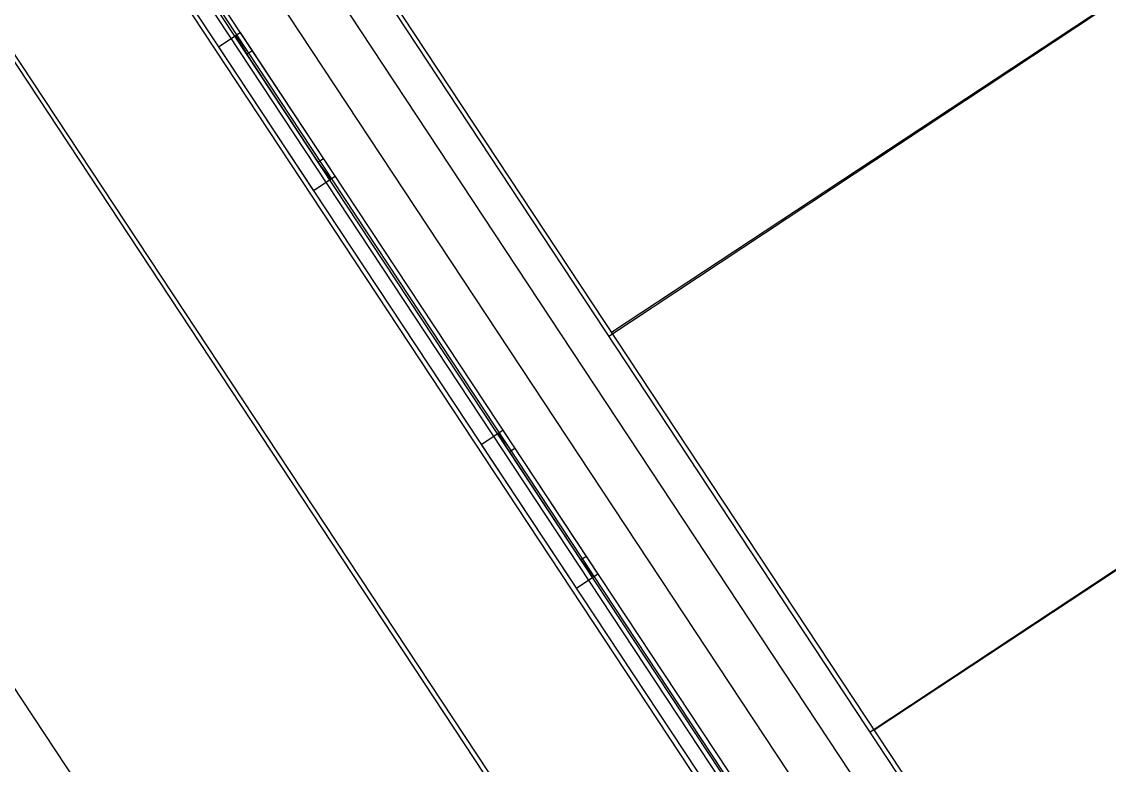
# Model space of a CAD drawing. Header units: metres. Extents: x 302064 to 304096, y 6268242 to 6271990.
# Drawn here: x 302980.02 to 303005.23, y 6268314.04 to 6268331.28 of the extents above; entities that cross this region are included whole.
import ezdxf

# ---------------------------------------------------------------- set-up
doc = ezdxf.new("R2010")
doc.units = ezdxf.units.M
doc.layers.get('0').update_dxf_attribs({"color": 6})
for name, color, linetype in [('BDY', 252, 'Continuous'), ('DEVELOP', 2, 'Continuous'), ('ROAD_KERB', 253, 'Continuous'), ('ROAD_KERB-BACK', 8, 'Continuous'), ('ROAD_KERB-LIP', 8, 'Continuous'), ('XR01255_CC_DES$0$FOOTPATH', 252, 'Continuous'), ('XR01255_CC_DES$0$ROAD_CONTROL', 252, 'Continuous'), ('XR01255_CC_DES$0$ROAD_KERB', 252, 'Continuous'), ('XR01255_CC_DES$0$ROAD_KERB-BACK', 252, 'Continuous'), ('XR01255_CC_DES$0$ROAD_KERB-LIP', 252, 'Continuous'), ('XR01255_CC_LOT_LAYOUT$0$F_LOT', 252, 'Continuous'), ('XR01255_CC_LOT_LAYOUT$0$ST1_BDY', 252, 'Continuous'), ('XR01255_CC_LOT_LAYOUT$0$ST1_LOTS', 252, 'Continuous')]:
    doc.layers.add(name, color=color, linetype=linetype)

# ---------------------------------------------------------------- blocks, each defined once
blk = doc.blocks.new('A$C6F1F0823')
at = {"layer": 'BDY'}
for p, q in [((10.552, 95.979), (71.022, 4.408)), ((3.882, 91.562), (64.346, 0)), ((64.692, 79.687), (34.484, 59.739)), ((70.781, 70.466), (40.573, 50.518))]:
    blk.add_line(p, q, dxfattribs=at)
at = {"layer": 'ROAD_KERB'}
blk.add_line((15.803, 81.676), (67.828, 2.893), dxfattribs=at)
for points in [[(25.75, 66.614), (27.954, 63.276)], [(25.75, 66.614), (27.954, 63.276)], [(25.75, 66.614), (27.954, 63.276)], [(25.75, 66.614), (27.954, 63.276)], [(25.75, 66.614), (27.954, 63.276)], [(25.75, 66.614), (27.954, 63.276)], [(25.75, 66.614), (27.954, 63.276)], [(25.75, 66.614), (27.954, 63.276)], [(25.75, 66.614), (27.954, 63.276)], [(25.75, 66.614), (27.954, 63.276)], [(25.75, 66.614), (27.954, 63.276)], [(25.75, 66.614), (27.954, 63.276)], [(25.75, 66.614), (27.954, 63.276)], [(25.75, 66.614), (27.954, 63.276)], [(25.75, 66.614), (27.954, 63.276)], [(25.75, 66.614), (27.954, 63.276)], [(25.75, 66.614), (27.954, 63.276)], [(25.75, 66.614), (27.954, 63.276)], [(25.75, 66.614), (27.954, 63.276)], [(25.75, 66.614), (27.954, 63.276)], [(25.75, 66.614), (27.954, 63.276)], [(25.75, 66.614), (27.954, 63.276)], [(25.75, 66.614), (27.954, 63.276)], [(25.75, 66.614), (27.954, 63.276)], [(25.75, 66.614), (27.954, 63.276)], [(25.75, 66.614), (27.954, 63.276)], [(25.75, 66.614), (27.954, 63.276)], [(25.75, 66.614), (27.954, 63.276)], [(25.75, 66.614), (27.954, 63.276)], [(25.75, 66.614), (27.954, 63.276)], [(25.75, 66.614), (27.954, 63.276)], [(25.75, 66.614), (27.954, 63.276)], [(25.75, 66.614), (27.954, 63.276)], [(25.75, 66.614), (27.954, 63.276)], [(25.75, 66.614), (27.954, 63.276)], [(25.75, 66.614), (27.954, 63.276)], [(25.75, 66.614), (27.954, 63.276)], [(25.75, 66.614), (27.954, 63.276)], [(25.75, 66.614), (27.954, 63.276)], [(25.75, 66.614), (27.954, 63.276)], [(25.75, 66.614), (27.954, 63.276)], [(25.75, 66.614), (27.954, 63.276)], [(25.75, 66.614), (27.954, 63.276)], [(25.75, 66.614), (27.954, 63.276)], [(25.75, 66.614), (27.954, 63.276)], [(25.75, 66.614), (27.954, 63.276)], [(25.75, 66.614), (27.954, 63.276)], [(25.75, 66.614), (27.954, 63.276)], [(25.75, 66.614), (27.954, 63.276)], [(25.75, 66.614), (27.954, 63.276)], [(31.839, 57.393), (34.043, 54.055)], [(31.839, 57.393), (34.043, 54.055)], [(31.839, 57.393), (34.043, 54.055)], [(31.839, 57.393), (34.043, 54.055)], [(31.839, 57.393), (34.043, 54.055)], [(31.839, 57.393), (34.043, 54.055)], [(31.839, 57.393), (34.043, 54.055)], [(31.839, 57.393), (34.043, 54.055)], [(31.839, 57.393), (34.043, 54.055)], [(31.839, 57.393), (34.043, 54.055)], [(31.839, 57.393), (34.043, 54.055)], [(31.839, 57.393), (34.043, 54.055)], [(31.839, 57.393), (34.043, 54.055)], [(31.839, 57.393), (34.043, 54.055)], [(31.839, 57.393), (34.043, 54.055)], [(31.839, 57.393), (34.043, 54.055)], [(31.839, 57.393), (34.043, 54.055)], [(31.839, 57.393), (34.043, 54.055)], [(31.839, 57.393), (34.043, 54.055)], [(31.839, 57.393), (34.043, 54.055)], [(31.839, 57.393), (34.043, 54.055)], [(31.839, 57.393), (34.043, 54.055)], [(31.839, 57.393), (34.043, 54.055)], [(31.839, 57.393), (34.043, 54.055)], [(31.839, 57.393), (34.043, 54.055)], [(31.839, 57.393), (34.043, 54.055)], [(31.839, 57.393), (34.043, 54.055)], [(31.839, 57.393), (34.043, 54.055)], [(31.839, 57.393), (34.043, 54.055)], [(31.839, 57.393), (34.043, 54.055)], [(31.839, 57.393), (34.043, 54.055)], [(31.839, 57.393), (34.043, 54.055)], [(31.839, 57.393), (34.043, 54.055)], [(31.839, 57.393), (34.043, 54.055)], [(31.839, 57.393), (34.043, 54.055)], [(31.839, 57.393), (34.043, 54.055)], [(31.839, 57.393), (34.043, 54.055)], [(31.839, 57.393), (34.043, 54.055)], [(31.839, 57.393), (34.043, 54.055)], [(31.839, 57.393), (34.043, 54.055)], [(31.839, 57.393), (34.043, 54.055)], [(31.839, 57.393), (34.043, 54.055)], [(31.839, 57.393), (34.043, 54.055)], [(31.839, 57.393), (34.043, 54.055)], [(31.839, 57.393), (34.043, 54.055)], [(31.839, 57.393), (34.043, 54.055)], [(31.839, 57.393), (34.043, 54.055)], [(31.839, 57.393), (34.043, 54.055)], [(31.839, 57.393), (34.043, 54.055)], [(31.839, 57.393), (34.043, 54.055)]]:
    blk.add_lwpolyline(points, dxfattribs=at)
at = {"layer": 'ROAD_KERB-BACK'}
blk.add_line((15.928, 81.759), (68.227, 2.562), dxfattribs=at)
for points in [[(25.775, 66.63), (26.025, 66.197)], [(25.775, 66.63), (26.025, 66.197)], [(25.775, 66.63), (26.025, 66.197)], [(25.775, 66.63), (26.025, 66.197)], [(25.775, 66.63), (26.025, 66.197)], [(25.775, 66.63), (26.025, 66.197)], [(25.775, 66.63), (26.025, 66.197)], [(25.775, 66.63), (26.025, 66.197)], [(25.775, 66.63), (26.025, 66.197)], [(25.775, 66.63), (26.025, 66.197)], [(25.775, 66.63), (26.025, 66.197)], [(25.775, 66.63), (26.025, 66.197)], [(25.775, 66.63), (26.025, 66.197)], [(25.775, 66.63), (26.025, 66.197)], [(25.775, 66.63), (26.025, 66.197)], [(25.775, 66.63), (26.025, 66.197)], [(25.775, 66.63), (26.025, 66.197)], [(25.775, 66.63), (26.025, 66.197)], [(25.775, 66.63), (26.025, 66.197)], [(25.775, 66.63), (26.025, 66.197)], [(25.775, 66.63), (26.025, 66.197)], [(25.775, 66.63), (26.025, 66.197)], [(25.775, 66.63), (26.025, 66.197)], [(25.775, 66.63), (26.025, 66.197)], [(25.775, 66.63), (26.025, 66.197)], [(25.775, 66.63), (26.025, 66.197)], [(25.775, 66.63), (26.025, 66.197)], [(25.775, 66.63), (26.025, 66.197)], [(25.775, 66.63), (26.025, 66.197)], [(25.775, 66.63), (26.025, 66.197)], [(25.775, 66.63), (26.025, 66.197)], [(25.775, 66.63), (26.025, 66.197)], [(25.775, 66.63), (26.025, 66.197)], [(25.775, 66.63), (26.025, 66.197)], [(25.775, 66.63), (26.025, 66.197)], [(25.775, 66.63), (26.025, 66.197)], [(25.775, 66.63), (26.025, 66.197)], [(25.775, 66.63), (26.025, 66.197)], [(25.775, 66.63), (26.025, 66.197)], [(25.775, 66.63), (26.025, 66.197)], [(25.775, 66.63), (26.025, 66.197)], [(25.775, 66.63), (26.025, 66.197)], [(25.775, 66.63), (26.025, 66.197)], [(25.775, 66.63), (26.025, 66.197)], [(25.775, 66.63), (26.025, 66.197)], [(25.775, 66.63), (26.025, 66.197)], [(25.775, 66.63), (26.025, 66.197)], [(25.775, 66.63), (26.025, 66.197)], [(25.775, 66.63), (26.025, 66.197)], [(25.775, 66.63), (26.025, 66.197)], [(25.875, 66.696), (28.079, 63.359)], [(25.875, 66.696), (28.079, 63.359)], [(25.875, 66.696), (28.079, 63.359)], [(25.875, 66.696), (28.079, 63.359)], [(25.875, 66.696), (28.079, 63.359)], [(25.875, 66.696), (28.079, 63.359)], [(25.875, 66.696), (28.079, 63.359)], [(25.875, 66.696), (28.079, 63.359)], [(25.875, 66.696), (28.079, 63.359)], [(25.875, 66.696), (28.079, 63.359)], [(25.875, 66.696), (28.079, 63.359)], [(25.875, 66.696), (28.079, 63.359)], [(25.875, 66.696), (28.079, 63.359)], [(25.875, 66.696), (28.079, 63.359)], [(25.875, 66.696), (28.079, 63.359)], [(25.875, 66.696), (28.079, 63.359)], [(25.875, 66.696), (28.079, 63.359)], [(25.875, 66.696), (28.079, 63.359)], [(25.875, 66.696), (28.079, 63.359)], [(25.875, 66.696), (28.079, 63.359)], [(25.875, 66.696), (28.079, 63.359)], [(25.875, 66.696), (28.079, 63.359)], [(25.875, 66.696), (28.079, 63.359)], [(25.875, 66.696), (28.079, 63.359)], [(25.875, 66.696), (28.079, 63.359)], [(25.875, 66.696), (28.079, 63.359)], [(25.875, 66.696), (28.079, 63.359)], [(25.875, 66.696), (28.079, 63.359)], [(25.875, 66.696), (28.079, 63.359)], [(25.875, 66.696), (28.079, 63.359)], [(25.875, 66.696), (28.079, 63.359)], [(25.875, 66.696), (28.079, 63.359)], [(25.875, 66.696), (28.079, 63.359)], [(25.875, 66.696), (28.079, 63.359)], [(25.875, 66.696), (28.079, 63.359)], [(25.875, 66.696), (28.079, 63.359)], [(25.875, 66.696), (28.079, 63.359)], [(25.875, 66.696), (28.079, 63.359)], [(25.875, 66.696), (28.079, 63.359)], [(25.875, 66.696), (28.079, 63.359)], [(25.875, 66.696), (28.079, 63.359)], [(25.875, 66.696), (28.079, 63.359)], [(25.875, 66.696), (28.079, 63.359)], [(25.875, 66.696), (28.079, 63.359)], [(25.875, 66.696), (28.079, 63.359)], [(25.875, 66.696), (28.079, 63.359)], [(25.875, 66.696), (28.079, 63.359)], [(25.875, 66.696), (28.079, 63.359)], [(25.875, 66.696), (28.079, 63.359)], [(25.875, 66.696), (28.079, 63.359)], [(26.025, 66.197), (26.15, 66.279)], [(26.025, 66.197), (26.15, 66.279)], [(26.025, 66.197), (26.15, 66.279)], [(26.025, 66.197), (26.15, 66.279)], [(26.025, 66.197), (26.15, 66.279)], [(26.025, 66.197), (26.15, 66.279)], [(26.025, 66.197), (26.15, 66.279)], [(26.025, 66.197), (26.15, 66.279)], [(26.025, 66.197), (26.15, 66.279)], [(26.025, 66.197), (26.15, 66.279)], [(26.025, 66.197), (26.15, 66.279)], [(26.025, 66.197), (26.15, 66.279)], [(26.025, 66.197), (26.15, 66.279)], [(26.025, 66.197), (26.15, 66.279)], [(26.025, 66.197), (26.15, 66.279)], [(26.025, 66.197), (26.15, 66.279)], [(26.025, 66.197), (26.15, 66.279)], [(26.025, 66.197), (26.15, 66.279)], [(26.025, 66.197), (26.15, 66.279)], [(26.025, 66.197), (26.15, 66.279)], [(26.025, 66.197), (26.15, 66.279)], [(26.025, 66.197), (26.15, 66.279)], [(26.025, 66.197), (26.15, 66.279)], [(26.025, 66.197), (26.15, 66.279)], [(26.025, 66.197), (26.15, 66.279)], [(26.025, 66.197), (26.15, 66.279)], [(26.025, 66.197), (26.15, 66.279)], [(26.025, 66.197), (26.15, 66.279)], [(26.025, 66.197), (26.15, 66.279)], [(26.025, 66.197), (26.15, 66.279)], [(26.025, 66.197), (26.15, 66.279)], [(26.025, 66.197), (26.15, 66.279)], [(26.025, 66.197), (26.15, 66.279)], [(26.025, 66.197), (26.15, 66.279)], [(26.025, 66.197), (26.15, 66.279)], [(26.025, 66.197), (26.15, 66.279)], [(26.025, 66.197), (26.15, 66.279)], [(26.025, 66.197), (26.15, 66.279)], [(26.025, 66.197), (26.15, 66.279)], [(26.025, 66.197), (26.15, 66.279)], [(26.025, 66.197), (26.15, 66.279)], [(26.025, 66.197), (26.15, 66.279)], [(26.025, 66.197), (26.15, 66.279)], [(26.025, 66.197), (26.15, 66.279)], [(26.025, 66.197), (26.15, 66.279)], [(26.025, 66.197), (26.15, 66.279)], [(26.025, 66.197), (26.15, 66.279)], [(26.025, 66.197), (26.15, 66.279)], [(26.025, 66.197), (26.15, 66.279)], [(26.025, 66.197), (26.15, 66.279)], [(27.678, 63.693), (27.804, 63.776)], [(27.678, 63.693), (27.804, 63.776)], [(27.678, 63.693), (27.804, 63.776)], [(27.678, 63.693), (27.804, 63.776)], [(27.678, 63.693), (27.804, 63.776)], [(27.678, 63.693), (27.804, 63.776)], [(27.678, 63.693), (27.804, 63.776)], [(27.678, 63.693), (27.804, 63.776)], [(27.678, 63.693), (27.804, 63.776)], [(27.678, 63.693), (27.804, 63.776)], [(27.678, 63.693), (27.804, 63.776)], [(27.678, 63.693), (27.804, 63.776)], [(27.678, 63.693), (27.804, 63.776)], [(27.678, 63.693), (27.804, 63.776)], [(27.678, 63.693), (27.804, 63.776)], [(27.678, 63.693), (27.804, 63.776)], [(27.678, 63.693), (27.804, 63.776)], [(27.678, 63.693), (27.804, 63.776)], [(27.678, 63.693), (27.804, 63.776)], [(27.678, 63.693), (27.804, 63.776)], [(27.678, 63.693), (27.804, 63.776)], [(27.678, 63.693), (27.804, 63.776)], [(27.678, 63.693), (27.804, 63.776)], [(27.678, 63.693), (27.804, 63.776)], [(27.678, 63.693), (27.804, 63.776)], [(27.678, 63.693), (27.804, 63.776)], [(27.678, 63.693), (27.804, 63.776)], [(27.678, 63.693), (27.804, 63.776)], [(27.678, 63.693), (27.804, 63.776)], [(27.678, 63.693), (27.804, 63.776)], [(27.678, 63.693), (27.804, 63.776)], [(27.678, 63.693), (27.804, 63.776)], [(27.678, 63.693), (27.804, 63.776)], [(27.678, 63.693), (27.804, 63.776)], [(27.678, 63.693), (27.804, 63.776)], [(27.678, 63.693), (27.804, 63.776)], [(27.678, 63.693), (27.804, 63.776)], [(27.678, 63.693), (27.804, 63.776)], [(27.678, 63.693), (27.804, 63.776)], [(27.678, 63.693), (27.804, 63.776)], [(27.678, 63.693), (27.804, 63.776)], [(27.678, 63.693), (27.804, 63.776)], [(27.678, 63.693), (27.804, 63.776)], [(27.678, 63.693), (27.804, 63.776)], [(27.678, 63.693), (27.804, 63.776)], [(27.678, 63.693), (27.804, 63.776)], [(27.678, 63.693), (27.804, 63.776)], [(27.678, 63.693), (27.804, 63.776)], [(27.678, 63.693), (27.804, 63.776)], [(27.678, 63.693), (27.804, 63.776)], [(27.678, 63.693), (27.979, 63.292)], [(27.678, 63.693), (27.979, 63.292)], [(27.678, 63.693), (27.979, 63.292)], [(27.678, 63.693), (27.979, 63.292)], [(27.678, 63.693), (27.979, 63.292)], [(27.678, 63.693), (27.979, 63.292)], [(27.678, 63.693), (27.979, 63.292)], [(27.678, 63.693), (27.979, 63.292)], [(27.678, 63.693), (27.979, 63.292)], [(27.678, 63.693), (27.979, 63.292)], [(27.678, 63.693), (27.979, 63.292)], [(27.678, 63.693), (27.979, 63.292)], [(27.678, 63.693), (27.979, 63.292)], [(27.678, 63.693), (27.979, 63.292)], [(27.678, 63.693), (27.979, 63.292)], [(27.678, 63.693), (27.979, 63.292)], [(27.678, 63.693), (27.979, 63.292)], [(27.678, 63.693), (27.979, 63.292)], [(27.678, 63.693), (27.979, 63.292)], [(27.678, 63.693), (27.979, 63.292)], [(27.678, 63.693), (27.979, 63.292)], [(27.678, 63.693), (27.979, 63.292)], [(27.678, 63.693), (27.979, 63.292)], [(27.678, 63.693), (27.979, 63.292)], [(27.678, 63.693), (27.979, 63.292)], [(27.678, 63.693), (27.979, 63.292)], [(27.678, 63.693), (27.979, 63.292)], [(27.678, 63.693), (27.979, 63.292)], [(27.678, 63.693), (27.979, 63.292)], [(27.678, 63.693), (27.979, 63.292)], [(27.678, 63.693), (27.979, 63.292)], [(27.678, 63.693), (27.979, 63.292)], [(27.678, 63.693), (27.979, 63.292)], [(27.678, 63.693), (27.979, 63.292)], [(27.678, 63.693), (27.979, 63.292)], [(27.678, 63.693), (27.979, 63.292)], [(27.678, 63.693), (27.979, 63.292)], [(27.678, 63.693), (27.979, 63.292)], [(27.678, 63.693), (27.979, 63.292)], [(27.678, 63.693), (27.979, 63.292)], [(27.678, 63.693), (27.979, 63.292)], [(27.678, 63.693), (27.979, 63.292)], [(27.678, 63.693), (27.979, 63.292)], [(27.678, 63.693), (27.979, 63.292)], [(27.678, 63.693), (27.979, 63.292)], [(27.678, 63.693), (27.979, 63.292)], [(27.678, 63.693), (27.979, 63.292)], [(27.678, 63.693), (27.979, 63.292)], [(27.678, 63.693), (27.979, 63.292)], [(27.678, 63.693), (27.979, 63.292)], [(31.864, 57.409), (32.114, 56.976)], [(31.864, 57.409), (32.114, 56.976)], [(31.864, 57.409), (32.114, 56.976)], [(31.864, 57.409), (32.114, 56.976)], [(31.864, 57.409), (32.114, 56.976)], [(31.864, 57.409), (32.114, 56.976)], [(31.864, 57.409), (32.114, 56.976)], [(31.864, 57.409), (32.114, 56.976)], [(31.864, 57.409), (32.114, 56.976)], [(31.864, 57.409), (32.114, 56.976)], [(31.864, 57.409), (32.114, 56.976)], [(31.864, 57.409), (32.114, 56.976)], [(31.864, 57.409), (32.114, 56.976)], [(31.864, 57.409), (32.114, 56.976)], [(31.864, 57.409), (32.114, 56.976)], [(31.864, 57.409), (32.114, 56.976)], [(31.864, 57.409), (32.114, 56.976)], [(31.864, 57.409), (32.114, 56.976)], [(31.864, 57.409), (32.114, 56.976)], [(31.864, 57.409), (32.114, 56.976)], [(31.864, 57.409), (32.114, 56.976)], [(31.864, 57.409), (32.114, 56.976)], [(31.864, 57.409), (32.114, 56.976)], [(31.864, 57.409), (32.114, 56.976)], [(31.864, 57.409), (32.114, 56.976)], [(31.864, 57.409), (32.114, 56.976)], [(31.864, 57.409), (32.114, 56.976)], [(31.864, 57.409), (32.114, 56.976)], [(31.864, 57.409), (32.114, 56.976)], [(31.864, 57.409), (32.114, 56.976)], [(31.864, 57.409), (32.114, 56.976)], [(31.864, 57.409), (32.114, 56.976)], [(31.864, 57.409), (32.114, 56.976)], [(31.864, 57.409), (32.114, 56.976)], [(31.864, 57.409), (32.114, 56.976)], [(31.864, 57.409), (32.114, 56.976)], [(31.864, 57.409), (32.114, 56.976)], [(31.864, 57.409), (32.114, 56.976)], [(31.864, 57.409), (32.114, 56.976)], [(31.864, 57.409), (32.114, 56.976)], [(31.864, 57.409), (32.114, 56.976)], [(31.864, 57.409), (32.114, 56.976)], [(31.864, 57.409), (32.114, 56.976)], [(31.864, 57.409), (32.114, 56.976)], [(31.864, 57.409), (32.114, 56.976)], [(31.864, 57.409), (32.114, 56.976)], [(31.864, 57.409), (32.114, 56.976)], [(31.864, 57.409), (32.114, 56.976)], [(31.864, 57.409), (32.114, 56.976)], [(31.864, 57.409), (32.114, 56.976)], [(31.964, 57.476), (34.168, 54.138)], [(31.964, 57.476), (34.168, 54.138)], [(31.964, 57.476), (34.168, 54.138)], [(31.964, 57.476), (34.168, 54.138)], [(31.964, 57.476), (34.168, 54.138)], [(31.964, 57.476), (34.168, 54.138)], [(31.964, 57.476), (34.168, 54.138)], [(31.964, 57.476), (34.168, 54.138)], [(31.964, 57.476), (34.168, 54.138)], [(31.964, 57.476), (34.168, 54.138)], [(31.964, 57.476), (34.168, 54.138)], [(31.964, 57.476), (34.168, 54.138)], [(31.964, 57.476), (34.168, 54.138)], [(31.964, 57.476), (34.168, 54.138)], [(31.964, 57.476), (34.168, 54.138)], [(31.964, 57.476), (34.168, 54.138)], [(31.964, 57.476), (34.168, 54.138)], [(31.964, 57.476), (34.168, 54.138)], [(31.964, 57.476), (34.168, 54.138)], [(31.964, 57.476), (34.168, 54.138)], [(31.964, 57.476), (34.168, 54.138)], [(31.964, 57.476), (34.168, 54.138)], [(31.964, 57.476), (34.168, 54.138)], [(31.964, 57.476), (34.168, 54.138)], [(31.964, 57.476), (34.168, 54.138)], [(31.964, 57.476), (34.168, 54.138)], [(31.964, 57.476), (34.168, 54.138)], [(31.964, 57.476), (34.168, 54.138)], [(31.964, 57.476), (34.168, 54.138)], [(31.964, 57.476), (34.168, 54.138)], [(31.964, 57.476), (34.168, 54.138)], [(31.964, 57.476), (34.168, 54.138)], [(31.964, 57.476), (34.168, 54.138)], [(31.964, 57.476), (34.168, 54.138)], [(31.964, 57.476), (34.168, 54.138)], [(31.964, 57.476), (34.168, 54.138)], [(31.964, 57.476), (34.168, 54.138)], [(31.964, 57.476), (34.168, 54.138)], [(31.964, 57.476), (34.168, 54.138)], [(31.964, 57.476), (34.168, 54.138)], [(31.964, 57.476), (34.168, 54.138)], [(31.964, 57.476), (34.168, 54.138)], [(31.964, 57.476), (34.168, 54.138)], [(31.964, 57.476), (34.168, 54.138)], [(31.964, 57.476), (34.168, 54.138)], [(31.964, 57.476), (34.168, 54.138)], [(31.964, 57.476), (34.168, 54.138)], [(31.964, 57.476), (34.168, 54.138)], [(31.964, 57.476), (34.168, 54.138)], [(31.964, 57.476), (34.168, 54.138)], [(32.114, 56.976), (32.24, 57.058)], [(32.114, 56.976), (32.24, 57.058)], [(32.114, 56.976), (32.24, 57.058)], [(32.114, 56.976), (32.24, 57.058)], [(32.114, 56.976), (32.24, 57.058)], [(32.114, 56.976), (32.24, 57.058)], [(32.114, 56.976), (32.24, 57.058)], [(32.114, 56.976), (32.24, 57.058)], [(32.114, 56.976), (32.24, 57.058)], [(32.114, 56.976), (32.24, 57.058)], [(32.114, 56.976), (32.24, 57.058)], [(32.114, 56.976), (32.24, 57.058)], [(32.114, 56.976), (32.24, 57.058)], [(32.114, 56.976), (32.24, 57.058)], [(32.114, 56.976), (32.24, 57.058)], [(32.114, 56.976), (32.24, 57.058)], [(32.114, 56.976), (32.24, 57.058)], [(32.114, 56.976), (32.24, 57.058)], [(32.114, 56.976), (32.24, 57.058)], [(32.114, 56.976), (32.24, 57.058)], [(32.114, 56.976), (32.24, 57.058)], [(32.114, 56.976), (32.24, 57.058)], [(32.114, 56.976), (32.24, 57.058)], [(32.114, 56.976), (32.24, 57.058)], [(32.114, 56.976), (32.24, 57.058)], [(32.114, 56.976), (32.24, 57.058)], [(32.114, 56.976), (32.24, 57.058)], [(32.114, 56.976), (32.24, 57.058)], [(32.114, 56.976), (32.24, 57.058)], [(32.114, 56.976), (32.24, 57.058)], [(32.114, 56.976), (32.24, 57.058)], [(32.114, 56.976), (32.24, 57.058)], [(32.114, 56.976), (32.24, 57.058)], [(32.114, 56.976), (32.24, 57.058)], [(32.114, 56.976), (32.24, 57.058)], [(32.114, 56.976), (32.24, 57.058)], [(32.114, 56.976), (32.24, 57.058)], [(32.114, 56.976), (32.24, 57.058)], [(32.114, 56.976), (32.24, 57.058)], [(32.114, 56.976), (32.24, 57.058)], [(32.114, 56.976), (32.24, 57.058)], [(32.114, 56.976), (32.24, 57.058)], [(32.114, 56.976), (32.24, 57.058)], [(32.114, 56.976), (32.24, 57.058)], [(32.114, 56.976), (32.24, 57.058)], [(32.114, 56.976), (32.24, 57.058)], [(32.114, 56.976), (32.24, 57.058)], [(32.114, 56.976), (32.24, 57.058)], [(32.114, 56.976), (32.24, 57.058)], [(32.114, 56.976), (32.24, 57.058)], [(33.768, 54.472), (33.893, 54.555)], [(33.768, 54.472), (33.893, 54.555)], [(33.768, 54.472), (33.893, 54.555)], [(33.768, 54.472), (33.893, 54.555)], [(33.768, 54.472), (33.893, 54.555)], [(33.768, 54.472), (33.893, 54.555)], [(33.768, 54.472), (33.893, 54.555)], [(33.768, 54.472), (33.893, 54.555)], [(33.768, 54.472), (33.893, 54.555)], [(33.768, 54.472), (33.893, 54.555)], [(33.768, 54.472), (33.893, 54.555)], [(33.768, 54.472), (33.893, 54.555)], [(33.768, 54.472), (33.893, 54.555)], [(33.768, 54.472), (33.893, 54.555)], [(33.768, 54.472), (33.893, 54.555)], [(33.768, 54.472), (33.893, 54.555)], [(33.768, 54.472), (33.893, 54.555)], [(33.768, 54.472), (33.893, 54.555)], [(33.768, 54.472), (33.893, 54.555)], [(33.768, 54.472), (33.893, 54.555)], [(33.768, 54.472), (33.893, 54.555)], [(33.768, 54.472), (33.893, 54.555)], [(33.768, 54.472), (33.893, 54.555)], [(33.768, 54.472), (33.893, 54.555)], [(33.768, 54.472), (33.893, 54.555)], [(33.768, 54.472), (33.893, 54.555)], [(33.768, 54.472), (33.893, 54.555)], [(33.768, 54.472), (33.893, 54.555)], [(33.768, 54.472), (33.893, 54.555)], [(33.768, 54.472), (33.893, 54.555)], [(33.768, 54.472), (33.893, 54.555)], [(33.768, 54.472), (33.893, 54.555)], [(33.768, 54.472), (33.893, 54.555)], [(33.768, 54.472), (33.893, 54.555)], [(33.768, 54.472), (33.893, 54.555)], [(33.768, 54.472), (33.893, 54.555)], [(33.768, 54.472), (33.893, 54.555)], [(33.768, 54.472), (33.893, 54.555)], [(33.768, 54.472), (33.893, 54.555)], [(33.768, 54.472), (33.893, 54.555)], [(33.768, 54.472), (33.893, 54.555)], [(33.768, 54.472), (33.893, 54.555)], [(33.768, 54.472), (33.893, 54.555)], [(33.768, 54.472), (33.893, 54.555)], [(33.768, 54.472), (33.893, 54.555)], [(33.768, 54.472), (33.893, 54.555)], [(33.768, 54.472), (33.893, 54.555)], [(33.768, 54.472), (33.893, 54.555)], [(33.768, 54.472), (33.893, 54.555)], [(33.768, 54.472), (33.893, 54.555)], [(33.768, 54.472), (34.068, 54.072)], [(33.768, 54.472), (34.068, 54.072)], [(33.768, 54.472), (34.068, 54.072)], [(33.768, 54.472), (34.068, 54.072)], [(33.768, 54.472), (34.068, 54.072)], [(33.768, 54.472), (34.068, 54.072)], [(33.768, 54.472), (34.068, 54.072)], [(33.768, 54.472), (34.068, 54.072)], [(33.768, 54.472), (34.068, 54.072)], [(33.768, 54.472), (34.068, 54.072)], [(33.768, 54.472), (34.068, 54.072)], [(33.768, 54.472), (34.068, 54.072)], [(33.768, 54.472), (34.068, 54.072)], [(33.768, 54.472), (34.068, 54.072)], [(33.768, 54.472), (34.068, 54.072)], [(33.768, 54.472), (34.068, 54.072)], [(33.768, 54.472), (34.068, 54.072)], [(33.768, 54.472), (34.068, 54.072)], [(33.768, 54.472), (34.068, 54.072)], [(33.768, 54.472), (34.068, 54.072)], [(33.768, 54.472), (34.068, 54.072)], [(33.768, 54.472), (34.068, 54.072)], [(33.768, 54.472), (34.068, 54.072)], [(33.768, 54.472), (34.068, 54.072)], [(33.768, 54.472), (34.068, 54.072)], [(33.768, 54.472), (34.068, 54.072)], [(33.768, 54.472), (34.068, 54.072)], [(33.768, 54.472), (34.068, 54.072)], [(33.768, 54.472), (34.068, 54.072)], [(33.768, 54.472), (34.068, 54.072)], [(33.768, 54.472), (34.068, 54.072)], [(33.768, 54.472), (34.068, 54.072)], [(33.768, 54.472), (34.068, 54.072)], [(33.768, 54.472), (34.068, 54.072)], [(33.768, 54.472), (34.068, 54.072)], [(33.768, 54.472), (34.068, 54.072)], [(33.768, 54.472), (34.068, 54.072)], [(33.768, 54.472), (34.068, 54.072)], [(33.768, 54.472), (34.068, 54.072)], [(33.768, 54.472), (34.068, 54.072)], [(33.768, 54.472), (34.068, 54.072)], [(33.768, 54.472), (34.068, 54.072)], [(33.768, 54.472), (34.068, 54.072)], [(33.768, 54.472), (34.068, 54.072)], [(33.768, 54.472), (34.068, 54.072)], [(33.768, 54.472), (34.068, 54.072)], [(33.768, 54.472), (34.068, 54.072)], [(33.768, 54.472), (34.068, 54.072)], [(33.768, 54.472), (34.068, 54.072)], [(33.768, 54.472), (34.068, 54.072)]]:
    blk.add_lwpolyline(points, dxfattribs=at)
at = {"layer": 'ROAD_KERB-LIP'}
blk.add_line((15.428, 81.428), (67.453, 2.645), dxfattribs=at)
for points in [[(25.374, 66.366), (25.875, 66.696)], [(25.374, 66.366), (25.875, 66.696)], [(25.374, 66.366), (25.875, 66.696)], [(25.374, 66.366), (25.875, 66.696)], [(25.374, 66.366), (25.875, 66.696)], [(25.374, 66.366), (25.875, 66.696)], [(25.374, 66.366), (25.875, 66.696)], [(25.374, 66.366), (25.875, 66.696)], [(25.374, 66.366), (25.875, 66.696)], [(25.374, 66.366), (25.875, 66.696)], [(25.374, 66.366), (25.875, 66.696)], [(25.374, 66.366), (25.875, 66.696)], [(25.374, 66.366), (25.875, 66.696)], [(25.374, 66.366), (25.875, 66.696)], [(25.374, 66.366), (25.875, 66.696)], [(25.374, 66.366), (25.875, 66.696)], [(25.374, 66.366), (25.875, 66.696)], [(25.374, 66.366), (25.875, 66.696)], [(25.374, 66.366), (25.875, 66.696)], [(25.374, 66.366), (25.875, 66.696)], [(25.374, 66.366), (25.875, 66.696)], [(25.374, 66.366), (25.875, 66.696)], [(25.374, 66.366), (25.875, 66.696)], [(25.374, 66.366), (25.875, 66.696)], [(25.374, 66.366), (25.875, 66.696)], [(25.374, 66.366), (25.875, 66.696)], [(25.374, 66.366), (25.875, 66.696)], [(25.374, 66.366), (25.875, 66.696)], [(25.374, 66.366), (25.875, 66.696)], [(25.374, 66.366), (25.875, 66.696)], [(25.374, 66.366), (25.875, 66.696)], [(25.374, 66.366), (25.875, 66.696)], [(25.374, 66.366), (25.875, 66.696)], [(25.374, 66.366), (25.875, 66.696)], [(25.374, 66.366), (25.875, 66.696)], [(25.374, 66.366), (25.875, 66.696)], [(25.374, 66.366), (25.875, 66.696)], [(25.374, 66.366), (25.875, 66.696)], [(25.374, 66.366), (25.875, 66.696)], [(25.374, 66.366), (25.875, 66.696)], [(25.374, 66.366), (25.875, 66.696)], [(25.374, 66.366), (25.875, 66.696)], [(25.374, 66.366), (25.875, 66.696)], [(25.374, 66.366), (25.875, 66.696)], [(25.374, 66.366), (25.875, 66.696)], [(25.374, 66.366), (25.875, 66.696)], [(25.374, 66.366), (25.875, 66.696)], [(25.374, 66.366), (25.875, 66.696)], [(25.374, 66.366), (25.875, 66.696)], [(25.374, 66.366), (25.875, 66.696)], [(25.374, 66.366), (27.578, 63.028)], [(25.374, 66.366), (27.578, 63.028)], [(25.374, 66.366), (27.578, 63.028)], [(25.374, 66.366), (27.578, 63.028)], [(25.374, 66.366), (27.578, 63.028)], [(25.374, 66.366), (27.578, 63.028)], [(25.374, 66.366), (27.578, 63.028)], [(25.374, 66.366), (27.578, 63.028)], [(25.374, 66.366), (27.578, 63.028)], [(25.374, 66.366), (27.578, 63.028)], [(25.374, 66.366), (27.578, 63.028)], [(25.374, 66.366), (27.578, 63.028)], [(25.374, 66.366), (27.578, 63.028)], [(25.374, 66.366), (27.578, 63.028)], [(25.374, 66.366), (27.578, 63.028)], [(25.374, 66.366), (27.578, 63.028)], [(25.374, 66.366), (27.578, 63.028)], [(25.374, 66.366), (27.578, 63.028)], [(25.374, 66.366), (27.578, 63.028)], [(25.374, 66.366), (27.578, 63.028)], [(25.374, 66.366), (27.578, 63.028)], [(25.374, 66.366), (27.578, 63.028)], [(25.374, 66.366), (27.578, 63.028)], [(25.374, 66.366), (27.578, 63.028)], [(25.374, 66.366), (27.578, 63.028)], [(25.374, 66.366), (27.578, 63.028)], [(25.374, 66.366), (27.578, 63.028)], [(25.374, 66.366), (27.578, 63.028)], [(25.374, 66.366), (27.578, 63.028)], [(25.374, 66.366), (27.578, 63.028)], [(25.374, 66.366), (27.578, 63.028)], [(25.374, 66.366), (27.578, 63.028)], [(25.374, 66.366), (27.578, 63.028)], [(25.374, 66.366), (27.578, 63.028)], [(25.374, 66.366), (27.578, 63.028)], [(25.374, 66.366), (27.578, 63.028)], [(25.374, 66.366), (27.578, 63.028)], [(25.374, 66.366), (27.578, 63.028)], [(25.374, 66.366), (27.578, 63.028)], [(25.374, 66.366), (27.578, 63.028)], [(25.374, 66.366), (27.578, 63.028)], [(25.374, 66.366), (27.578, 63.028)], [(25.374, 66.366), (27.578, 63.028)], [(25.374, 66.366), (27.578, 63.028)], [(25.374, 66.366), (27.578, 63.028)], [(25.374, 66.366), (27.578, 63.028)], [(25.374, 66.366), (27.578, 63.028)], [(25.374, 66.366), (27.578, 63.028)], [(25.374, 66.366), (27.578, 63.028)], [(25.374, 66.366), (27.578, 63.028)], [(28.079, 63.359), (27.578, 63.028)], [(28.079, 63.359), (27.578, 63.028)], [(28.079, 63.359), (27.578, 63.028)], [(28.079, 63.359), (27.578, 63.028)], [(28.079, 63.359), (27.578, 63.028)], [(28.079, 63.359), (27.578, 63.028)], [(28.079, 63.359), (27.578, 63.028)], [(28.079, 63.359), (27.578, 63.028)], [(28.079, 63.359), (27.578, 63.028)], [(28.079, 63.359), (27.578, 63.028)], [(28.079, 63.359), (27.578, 63.028)], [(28.079, 63.359), (27.578, 63.028)], [(28.079, 63.359), (27.578, 63.028)], [(28.079, 63.359), (27.578, 63.028)], [(28.079, 63.359), (27.578, 63.028)], [(28.079, 63.359), (27.578, 63.028)], [(28.079, 63.359), (27.578, 63.028)], [(28.079, 63.359), (27.578, 63.028)], [(28.079, 63.359), (27.578, 63.028)], [(28.079, 63.359), (27.578, 63.028)], [(28.079, 63.359), (27.578, 63.028)], [(28.079, 63.359), (27.578, 63.028)], [(28.079, 63.359), (27.578, 63.028)], [(28.079, 63.359), (27.578, 63.028)], [(28.079, 63.359), (27.578, 63.028)], [(28.079, 63.359), (27.578, 63.028)], [(28.079, 63.359), (27.578, 63.028)], [(28.079, 63.359), (27.578, 63.028)], [(28.079, 63.359), (27.578, 63.028)], [(28.079, 63.359), (27.578, 63.028)], [(28.079, 63.359), (27.578, 63.028)], [(28.079, 63.359), (27.578, 63.028)], [(28.079, 63.359), (27.578, 63.028)], [(28.079, 63.359), (27.578, 63.028)], [(28.079, 63.359), (27.578, 63.028)], [(28.079, 63.359), (27.578, 63.028)], [(28.079, 63.359), (27.578, 63.028)], [(28.079, 63.359), (27.578, 63.028)], [(28.079, 63.359), (27.578, 63.028)], [(28.079, 63.359), (27.578, 63.028)], [(28.079, 63.359), (27.578, 63.028)], [(28.079, 63.359), (27.578, 63.028)], [(28.079, 63.359), (27.578, 63.028)], [(28.079, 63.359), (27.578, 63.028)], [(28.079, 63.359), (27.578, 63.028)], [(28.079, 63.359), (27.578, 63.028)], [(28.079, 63.359), (27.578, 63.028)], [(28.079, 63.359), (27.578, 63.028)], [(28.079, 63.359), (27.578, 63.028)], [(28.079, 63.359), (27.578, 63.028)], [(31.463, 57.145), (31.964, 57.476)], [(31.463, 57.145), (31.964, 57.476)], [(31.463, 57.145), (31.964, 57.476)], [(31.463, 57.145), (31.964, 57.476)], [(31.463, 57.145), (31.964, 57.476)], [(31.463, 57.145), (31.964, 57.476)], [(31.463, 57.145), (31.964, 57.476)], [(31.463, 57.145), (31.964, 57.476)], [(31.463, 57.145), (31.964, 57.476)], [(31.463, 57.145), (31.964, 57.476)], [(31.463, 57.145), (31.964, 57.476)], [(31.463, 57.145), (31.964, 57.476)], [(31.463, 57.145), (31.964, 57.476)], [(31.463, 57.145), (31.964, 57.476)], [(31.463, 57.145), (31.964, 57.476)], [(31.463, 57.145), (31.964, 57.476)], [(31.463, 57.145), (31.964, 57.476)], [(31.463, 57.145), (31.964, 57.476)], [(31.463, 57.145), (31.964, 57.476)], [(31.463, 57.145), (31.964, 57.476)], [(31.463, 57.145), (31.964, 57.476)], [(31.463, 57.145), (31.964, 57.476)], [(31.463, 57.145), (31.964, 57.476)], [(31.463, 57.145), (31.964, 57.476)], [(31.463, 57.145), (31.964, 57.476)], [(31.463, 57.145), (31.964, 57.476)], [(31.463, 57.145), (31.964, 57.476)], [(31.463, 57.145), (31.964, 57.476)], [(31.463, 57.145), (31.964, 57.476)], [(31.463, 57.145), (31.964, 57.476)], [(31.463, 57.145), (31.964, 57.476)], [(31.463, 57.145), (31.964, 57.476)], [(31.463, 57.145), (31.964, 57.476)], [(31.463, 57.145), (31.964, 57.476)], [(31.463, 57.145), (31.964, 57.476)], [(31.463, 57.145), (31.964, 57.476)], [(31.463, 57.145), (31.964, 57.476)], [(31.463, 57.145), (31.964, 57.476)], [(31.463, 57.145), (31.964, 57.476)], [(31.463, 57.145), (31.964, 57.476)], [(31.463, 57.145), (31.964, 57.476)], [(31.463, 57.145), (31.964, 57.476)], [(31.463, 57.145), (31.964, 57.476)], [(31.463, 57.145), (31.964, 57.476)], [(31.463, 57.145), (31.964, 57.476)], [(31.463, 57.145), (31.964, 57.476)], [(31.463, 57.145), (31.964, 57.476)], [(31.463, 57.145), (31.964, 57.476)], [(31.463, 57.145), (31.964, 57.476)], [(31.463, 57.145), (31.964, 57.476)], [(31.463, 57.145), (33.668, 53.807)], [(31.463, 57.145), (33.668, 53.807)], [(31.463, 57.145), (33.668, 53.807)], [(31.463, 57.145), (33.668, 53.807)], [(31.463, 57.145), (33.668, 53.807)], [(31.463, 57.145), (33.668, 53.807)], [(31.463, 57.145), (33.668, 53.807)], [(31.463, 57.145), (33.668, 53.807)], [(31.463, 57.145), (33.668, 53.807)], [(31.463, 57.145), (33.668, 53.807)], [(31.463, 57.145), (33.668, 53.807)], [(31.463, 57.145), (33.668, 53.807)], [(31.463, 57.145), (33.668, 53.807)], [(31.463, 57.145), (33.668, 53.807)], [(31.463, 57.145), (33.668, 53.807)], [(31.463, 57.145), (33.668, 53.807)], [(31.463, 57.145), (33.668, 53.807)], [(31.463, 57.145), (33.668, 53.807)], [(31.463, 57.145), (33.668, 53.807)], [(31.463, 57.145), (33.668, 53.807)], [(31.463, 57.145), (33.668, 53.807)], [(31.463, 57.145), (33.668, 53.807)], [(31.463, 57.145), (33.668, 53.807)], [(31.463, 57.145), (33.668, 53.807)], [(31.463, 57.145), (33.668, 53.807)], [(31.463, 57.145), (33.668, 53.807)], [(31.463, 57.145), (33.668, 53.807)], [(31.463, 57.145), (33.668, 53.807)], [(31.463, 57.145), (33.668, 53.807)], [(31.463, 57.145), (33.668, 53.807)], [(31.463, 57.145), (33.668, 53.807)], [(31.463, 57.145), (33.668, 53.807)], [(31.463, 57.145), (33.668, 53.807)], [(31.463, 57.145), (33.668, 53.807)], [(31.463, 57.145), (33.668, 53.807)], [(31.463, 57.145), (33.668, 53.807)], [(31.463, 57.145), (33.668, 53.807)], [(31.463, 57.145), (33.668, 53.807)], [(31.463, 57.145), (33.668, 53.807)], [(31.463, 57.145), (33.668, 53.807)], [(31.463, 57.145), (33.668, 53.807)], [(31.463, 57.145), (33.668, 53.807)], [(31.463, 57.145), (33.668, 53.807)], [(31.463, 57.145), (33.668, 53.807)], [(31.463, 57.145), (33.668, 53.807)], [(31.463, 57.145), (33.668, 53.807)], [(31.463, 57.145), (33.668, 53.807)], [(31.463, 57.145), (33.668, 53.807)], [(31.463, 57.145), (33.668, 53.807)], [(31.463, 57.145), (33.668, 53.807)], [(34.168, 54.138), (33.668, 53.807)], [(34.168, 54.138), (33.668, 53.807)], [(34.168, 54.138), (33.668, 53.807)], [(34.168, 54.138), (33.668, 53.807)], [(34.168, 54.138), (33.668, 53.807)], [(34.168, 54.138), (33.668, 53.807)], [(34.168, 54.138), (33.668, 53.807)], [(34.168, 54.138), (33.668, 53.807)], [(34.168, 54.138), (33.668, 53.807)], [(34.168, 54.138), (33.668, 53.807)], [(34.168, 54.138), (33.668, 53.807)], [(34.168, 54.138), (33.668, 53.807)], [(34.168, 54.138), (33.668, 53.807)], [(34.168, 54.138), (33.668, 53.807)], [(34.168, 54.138), (33.668, 53.807)], [(34.168, 54.138), (33.668, 53.807)], [(34.168, 54.138), (33.668, 53.807)], [(34.168, 54.138), (33.668, 53.807)], [(34.168, 54.138), (33.668, 53.807)], [(34.168, 54.138), (33.668, 53.807)], [(34.168, 54.138), (33.668, 53.807)], [(34.168, 54.138), (33.668, 53.807)], [(34.168, 54.138), (33.668, 53.807)], [(34.168, 54.138), (33.668, 53.807)], [(34.168, 54.138), (33.668, 53.807)], [(34.168, 54.138), (33.668, 53.807)], [(34.168, 54.138), (33.668, 53.807)], [(34.168, 54.138), (33.668, 53.807)], [(34.168, 54.138), (33.668, 53.807)], [(34.168, 54.138), (33.668, 53.807)], [(34.168, 54.138), (33.668, 53.807)], [(34.168, 54.138), (33.668, 53.807)], [(34.168, 54.138), (33.668, 53.807)], [(34.168, 54.138), (33.668, 53.807)], [(34.168, 54.138), (33.668, 53.807)], [(34.168, 54.138), (33.668, 53.807)], [(34.168, 54.138), (33.668, 53.807)], [(34.168, 54.138), (33.668, 53.807)], [(34.168, 54.138), (33.668, 53.807)], [(34.168, 54.138), (33.668, 53.807)], [(34.168, 54.138), (33.668, 53.807)], [(34.168, 54.138), (33.668, 53.807)], [(34.168, 54.138), (33.668, 53.807)], [(34.168, 54.138), (33.668, 53.807)], [(34.168, 54.138), (33.668, 53.807)], [(34.168, 54.138), (33.668, 53.807)], [(34.168, 54.138), (33.668, 53.807)], [(34.168, 54.138), (33.668, 53.807)], [(34.168, 54.138), (33.668, 53.807)], [(34.168, 54.138), (33.668, 53.807)]]:
    blk.add_lwpolyline(points, dxfattribs=at)
blk = doc.blocks.new('A$C07AF69C9')
at = {"layer": 'XR01255_CC_DES$0$FOOTPATH'}
for p, q in [((44.725, 113.755), (102.549, 26.097)), ((43.45, 113.509), (101.548, 25.436))]:
    blk.add_line(p, q, dxfattribs=at)
at = {"layer": 'XR01255_CC_DES$0$ROAD_CONTROL'}
blk.add_line((30.694, 122.131), (96.623, 22.188), dxfattribs=at)
at = {"layer": 'XR01255_CC_DES$0$ROAD_KERB'}
blk.add_lwpolyline([(100.379, 24.666), (42.737, 112.046)], dxfattribs=at)
at = {"layer": 'XR01255_CC_DES$0$ROAD_KERB-BACK'}
blk.add_lwpolyline([(100.504, 24.748), (42.862, 112.129)], dxfattribs=at)
at = {"layer": 'XR01255_CC_DES$0$ROAD_KERB-LIP'}
blk.add_lwpolyline([(100.003, 24.418), (42.362, 111.798)], dxfattribs=at)
at = {"layer": 'XR01255_CC_LOT_LAYOUT$0$F_LOT'}
blk.add_lwpolyline([(21.248, 103.762), (25.417, 106.522), (32.339, 105.108), (101.678, -0.004)], dxfattribs=at)
at = {"layer": 'XR01255_CC_LOT_LAYOUT$0$ST1_BDY'}
blk.add_line((45.681, 113.94), (103.301, 26.593), dxfattribs=at)
at = {"layer": 'XR01255_CC_LOT_LAYOUT$0$ST1_LOTS'}
for p, q in [((97.085, 102.001), (66.787, 81.944)), ((103.142, 92.819), (72.844, 72.762))]:
    blk.add_line(p, q, dxfattribs=at)
blk.add_blockref('A$C6F1F0823', (32.368, 22.293))

msp = doc.modelspace()

# ---------------------------------------------------------------- block references
at = {"layer": 'DEVELOP'}
msp.add_blockref('A$C07AF69C9', (302926.842, 6268242.0412), dxfattribs=at)

doc.saveas('drawing.dxf')
